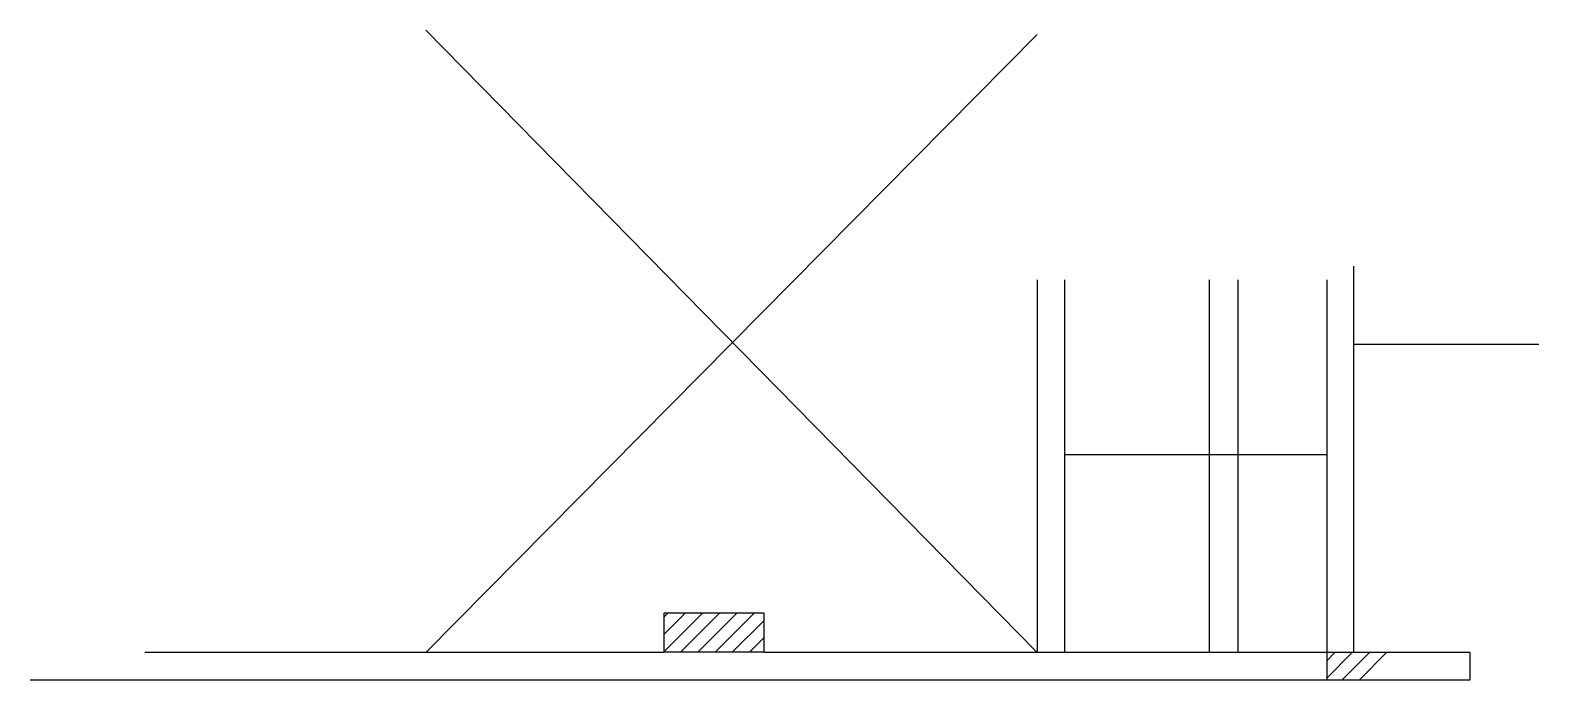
# Model space of a CAD drawing. Header units: metres. Extents: x 4455 to 5507, y 1682 to 2135.
import ezdxf

# ---------------------------------------------------------------- set-up
doc = ezdxf.new("R2010")
doc.units = ezdxf.units.M
for name, color, linetype in [('1', 7, 'Continuous'), ('3', 7, 'Continuous'), ('7', 7, 'Continuous'), ('Painéis', 7, 'Continuous')]:
    doc.layers.add(name, color=color, linetype=linetype)

msp = doc.modelspace()

# ---------------------------------------------------------------- linework, layer by layer
at = {"layer": '1', "color": 7, "lineweight": 25}
for p, q in [((4730.9, 2134.6), (5157.4, 1700.6)), ((4730.9, 1700.6), (5157.4, 2131.6))]:
    msp.add_line(p, q, dxfattribs=at)
at = {"layer": '3', "color": 7, "lineweight": 25}
for p, q in [((5157.4, 1960.6), (5157.4, 1700.6)), ((5176.4, 1960.6), (5176.4, 1700.6)), ((4896.9, 1701.1), (4923.8, 1728.1)), ((4896.9, 1713.1), (4911.8, 1728.1)), ((4896.9, 1725.2), (4899.8, 1728.1)), ((4908.8, 1701.1), (4935.8, 1728.1)), ((4920.9, 1701.1), (4947.9, 1728.1)), ((4932.9, 1701.1), (4959.9, 1728.1)), ((4944.9, 1701.1), (4966.9, 1723)), ((4956.9, 1701.1), (4966.9, 1711)), ((5359.4, 1682.8), (5377.2, 1700.6)), ((5359.4, 1694.8), (5365.1, 1700.6)), ((5370.2, 1681.6), (5389.2, 1700.6)), ((5382.2, 1681.6), (5401.2, 1700.6))]:
    msp.add_line(p, q, dxfattribs=at)
for points in [[(5378.4, 1700.6), (5378.4, 1970.1)], [(5359.4, 1960.6), (5359.4, 1700.6)], [(4896.9, 1700.6), (4534.9, 1700.6)], [(4896.9, 1701.1), (4896.9, 1700.6)], [(4966.9, 1700.6), (4966.9, 1701.1)], [(5359.4, 1700.6), (4966.9, 1700.6)], [(4454.9, 1681.6), (4931.9, 1681.6)], [(4931.9, 1681.6), (5359.4, 1681.6)]]:
    msp.add_lwpolyline(points, dxfattribs=at)
at = {"layer": '7', "color": 7, "lineweight": 25}
for points in [[(4896.9, 1701.1), (4966.9, 1701.1), (4966.9, 1728.1), (4896.9, 1728.1), (4896.9, 1701.1)], [(5359.4, 1681.6), (5459.4, 1681.6), (5459.4, 1700.6), (5359.4, 1700.6), (5359.4, 1681.6)]]:
    msp.add_lwpolyline(points, dxfattribs=at)
at = {"layer": 'Painéis', "color": 7, "lineweight": 25}
for p, q in [((5277.4, 1960.6), (5277.4, 1700.6)), ((5297.4, 1960.6), (5297.4, 1700.6)), ((5378.4, 1915.6), (5507.4, 1915.6)), ((5176.4, 1838.6), (5359.4, 1838.6))]:
    msp.add_line(p, q, dxfattribs=at)

doc.saveas('drawing.dxf')
